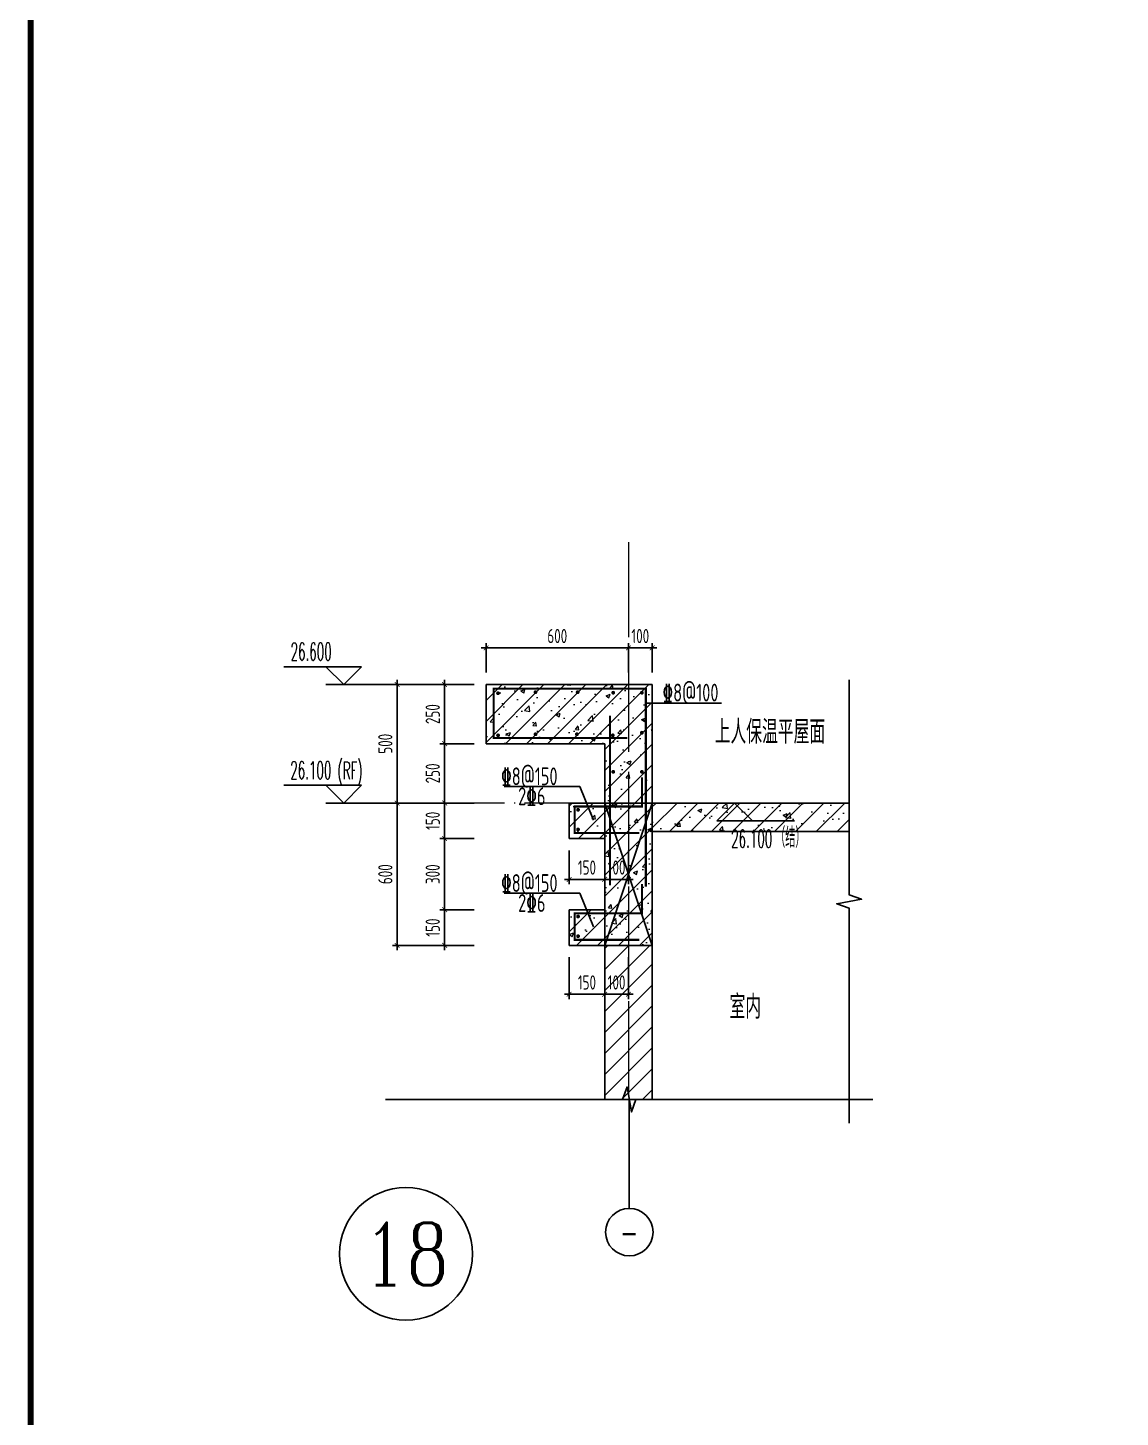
# Model space of a CAD drawing. Extents: x -1058961 to 23600, y -449123 to 2751847.
# Drawn here: x 7677 to 12281, y -22908 to -17050 of the extents above; entities that cross this region are included whole.
import ezdxf
from ezdxf.enums import TextEntityAlignment as Align

# ---------------------------------------------------------------- set-up
doc = ezdxf.new("R2010")
doc.units = 0
doc.header["$LTSCALE"] = 1000
doc.linetypes.add('DOTE', pattern=[2.42, 2, -0.2, 0.02, -0.2])
doc.layers.get('0').update_dxf_attribs({"linetype": 'CONTINUOUS'})
doc.layers.get('DEFPOINTS').update_dxf_attribs({"linetype": 'CONTINUOUS'})
for name, color, linetype in [('A-AXIS_TEXT', 7, 'CONTINUOUS'), ('AXIS', 3, 'CONTINUOUS'), ('DIM', 2, 'CONTINUOUS'), ('DIM_ELEV', 3, 'CONTINUOUS'), ('DIM_SYMB', 3, 'CONTINUOUS'), ('PUB_TEXT', 2, 'CONTINUOUS'), ('REIN', 6, 'CONTINUOUS'), ('S-大样-砼线', 7, 'CONTINUOUS'), ('S-引出线', 40, 'CONTINUOUS'), ('TEXT', 2, 'CONTINUOUS'), ('WALL', 5, 'CONTINUOUS')]:
    doc.layers.add(name, color=color, linetype=linetype)
for name, color, linetype, lineweight in [('AXIS_TEXT', 7, 'CONTINUOUS', 20), ('DOTE', 19, 'DOTE', 9), ('PUB_HATCH', 8, 'CONTINUOUS', 9), ('图框', 9, 'CONTINUOUS', 18)]:
    doc.layers.add(name, color=color, linetype=linetype, lineweight=lineweight)
doc.styles.add('_TCH_AXIS', font='COMPLEX', dxfattribs={"bigfont": 'GBCBIG'})
doc.styles.add('_TCH_DIM', font='SIMPLEX.shx', dxfattribs={"width": 0.7, "bigfont": 'GBCBIG.shx'})
doc.styles.add('COMPLEX', font='COMPLEX')
doc.styles.add('TSSD_DIMENSION', font='Tssdeng.shx', dxfattribs={"width": 0.7, "bigfont": 'tssdchn.shx'})
doc.styles.add('TSSD_REIN', font='tssdeng.shx', dxfattribs={"width": 0.7, "height": 300, "bigfont": 'tssdchn.shx'})
doc.dimstyles.new('TSSD_20_20', dxfattribs={"dimtxt": 60, "dimasz": 20, "dimexe": 20, "dimexo": 50, "dimgap": 20, "dimtad": 1, "dimdec": 0, "dimzin": 0, "dimdsep": 46, "dimtxsty": 'TSSD_DIMENSION', "dimblk": 'ARCHTICK', "dimblk1": 'ARCHTICK', "dimblk2": 'ARCHTICK', "dimcen": 0, "dimdle": 20, "dimclrt": 7, "dimadec": 0, "dimazin": 0, "dimtfac": 1, "dimtdec": 0, "dimtix": 1, "dimtmove": 2, "dimatfit": 3, "dimfxl": 0, "dimtolj": 1, "dimtzin": 0, "dimarcsym": 0})
pattern_1 = [(45, (-668291.086, 135539.91), (-44.194174, 44.194174), []), (50, (-668291.09, 135539.91), (179.315046, -15.688034), [18.75, -206.25]), (355, (-668291.09, 135539.91), (-34.687833, 188.048033), [15, -165]), (100.4514, (-668276.14, 135538.6), (144.627345, 172.359886), [15.935047, -175.28553]), (46.1842, (-668291.09, 135589.9), (266.81026, -41.379754), [28.125, -309.375]), (96.6356, (-668268.85, 135586.46), (233.66568, 243.52947), [23.90257, -262.92825]), (351.1842, (-668291.1, 135589.9), (233.66549, 243.52965), [22.5, -247.5]), (21, (-668266.09, 135577.41), (149.226763, -100.654723), [18.75, -206.25]), (326, (-668266.09, 135577.41), (60.828833, 181.28751), [15, -165]), (71.4514, (-668253.65, 135569.02), (210.055657, 80.632624), [15.935047, -175.28553]), (37.5, (-668291.086, 135539.91), (3.039964, 83.2234635), [0, -163, 0, -167.5, 0, -165.625]), (7.5, (-668291.09, 135539.91), (65.767384, 98.602928), [0, -95.5, 0, -159.25, 0, -63.125]), (327.5, (-668346.836, 135539.91), (133.455609, -5.638718), [0, -62.5, 0, -195, 0, -258.75]), (317.5, (-668371.84, 135539.91), (145.796542, 25.026246), [0, -81.25, 0, -129.5, 0, -183.75])]

# ---------------------------------------------------------------- blocks, each defined once
blk = doc.blocks.new('GFDDDDRG')
at = {"layer": '图框', "const_width": 50}
blk.add_lwpolyline([(894110, -159499), (922810, -159499), (922810, -108687), (894110, -108687)], close=True, dxfattribs=at)
blk = doc.blocks.new('_ArchTick')
at = {"color": 0, "linetype": 'ByBlock', "const_width": 0.15}
blk.add_lwpolyline([(-0.5, -0.5), (0.5, 0.5)], dxfattribs=at)
blk = doc.blocks.new('*D2457')
at = {"layer": 'DEFPOINTS', "color": 0}
for p in [(9233.5, -20318.9), (9533.5, -20318.9), (9533.5, -20918.9)]:
    blk.add_point(p, dxfattribs=at)
at = {"layer": 'DIM', "color": 0, "lineweight": -2}
for p, q in [((9483.5, -20318.9), (9213.5, -20318.9)), ((9233.5, -20938.9), (9233.5, -20298.9)), ((9483.5, -20918.9), (9213.5, -20918.9))]:
    blk.add_line(p, q, dxfattribs=at)
at = {"layer": 'DIM', "color": 0, "lineweight": -2, "xscale": 20, "yscale": 20, "zscale": 20}
for p, rotation in [((9233.5, -20318.9), 90), ((9233.5, -20918.9), 270)]:
    blk.add_blockref('_ArchTick', p, dxfattribs=dict(at, rotation=rotation))
at = {"layer": 'DIM', "color": 7, "insert": (9183.5, -20618.9), "char_height": 60, "attachment_point": 5, "rotation": 90, "style": 'TSSD_DIMENSION'}
blk.add_mtext('\\A1;600', dxfattribs=at)
blk = doc.blocks.new('*D2458')
at = {"layer": 'DEFPOINTS', "color": 0}
for p in [(9233.5, -19818.9), (9533.5, -19818.9), (9533.5, -20318.9)]:
    blk.add_point(p, dxfattribs=at)
at = {"layer": 'DIM', "color": 0, "lineweight": -2}
for p, q in [((9233.5, -20338.9), (9233.5, -19798.9)), ((9483.5, -19818.9), (9213.5, -19818.9)), ((9483.5, -20318.9), (9213.5, -20318.9))]:
    blk.add_line(p, q, dxfattribs=at)
at = {"layer": 'DIM', "color": 0, "lineweight": -2, "xscale": 20, "yscale": 20, "zscale": 20}
for p, rotation in [((9233.5, -19818.9), 90), ((9233.5, -20318.9), 270)]:
    blk.add_blockref('_ArchTick', p, dxfattribs=dict(at, rotation=rotation))
at = {"layer": 'DIM', "color": 7, "insert": (9183.5, -20068.9), "char_height": 60, "attachment_point": 5, "rotation": 90, "style": 'TSSD_DIMENSION'}
blk.add_mtext('\\A1;500', dxfattribs=at)
blk = doc.blocks.new('*D2459')
at = {"layer": 'DEFPOINTS', "color": 0}
for p in [(9958.2, -20468.9), (10108.2, -20468.9), (10108.2, -20640.9)]:
    blk.add_point(p, dxfattribs=at)
at = {"layer": 'DIM', "color": 0, "lineweight": -2}
for p, q in [((9958.2, -20518.9), (9958.2, -20660.9)), ((10108.2, -20518.9), (10108.2, -20660.9)), ((9938.2, -20640.9), (10128.2, -20640.9))]:
    blk.add_line(p, q, dxfattribs=at)
at = {"layer": 'DIM', "color": 0, "lineweight": -2, "xscale": 20, "yscale": 20, "zscale": 20, "rotation": 180}
blk.add_blockref('_ArchTick', (9958.2, -20640.9), dxfattribs=at)
at = {"layer": 'DIM', "color": 0, "lineweight": -2, "xscale": 20, "yscale": 20, "zscale": 20}
blk.add_blockref('_ArchTick', (10108.2, -20640.9), dxfattribs=at)
at = {"layer": 'DIM', "color": 7, "insert": (10033.2, -20590.9), "char_height": 60, "attachment_point": 5, "style": 'TSSD_DIMENSION'}
blk.add_mtext('\\A1;150', dxfattribs=at)
blk = doc.blocks.new('*D2460')
at = {"layer": 'DEFPOINTS', "color": 0}
for p in [(10108.2, -20468.9), (10208.2, -20468.9), (10208.2, -20640.9)]:
    blk.add_point(p, dxfattribs=at)
at = {"layer": 'DIM', "color": 0, "lineweight": -2}
for p, q in [((10108.2, -20518.9), (10108.2, -20660.9)), ((10208.2, -20518.9), (10208.2, -20660.9)), ((10108.2, -20640.9), (10088.2, -20640.9)), ((10108.2, -20640.9), (10208.2, -20640.9)), ((10208.2, -20640.9), (10228.2, -20640.9))]:
    blk.add_line(p, q, dxfattribs=at)
at = {"layer": 'DIM', "color": 0, "lineweight": -2, "xscale": 20, "yscale": 20, "zscale": 20}
blk.add_blockref('_ArchTick', (10108.2, -20640.9), dxfattribs=at)
at = {"layer": 'DIM', "color": 0, "lineweight": -2, "xscale": 20, "yscale": 20, "zscale": 20, "rotation": 180}
blk.add_blockref('_ArchTick', (10208.2, -20640.9), dxfattribs=at)
at = {"layer": 'DIM', "color": 7, "insert": (10158.2, -20590.9), "char_height": 60, "attachment_point": 5, "style": 'TSSD_DIMENSION'}
blk.add_mtext('\\A1;100', dxfattribs=at)
blk = doc.blocks.new('*D2461')
at = {"layer": 'DEFPOINTS', "color": 0}
for p in [(10208.2, -19664.8), (9608.2, -19818.9), (10208.2, -19818.9)]:
    blk.add_point(p, dxfattribs=at)
at = {"layer": 'DIM', "color": 0, "lineweight": -2}
for p, q in [((9588.2, -19664.8), (10228.2, -19664.8)), ((9608.2, -19768.9), (9608.2, -19644.8)), ((10208.2, -19768.9), (10208.2, -19644.8))]:
    blk.add_line(p, q, dxfattribs=at)
at = {"layer": 'DIM', "color": 0, "lineweight": -2, "xscale": 20, "yscale": 20, "zscale": 20, "rotation": 180}
blk.add_blockref('_ArchTick', (9608.2, -19664.8), dxfattribs=at)
at = {"layer": 'DIM', "color": 0, "lineweight": -2, "xscale": 20, "yscale": 20, "zscale": 20}
blk.add_blockref('_ArchTick', (10208.2, -19664.8), dxfattribs=at)
at = {"layer": 'DIM', "color": 7, "insert": (9908.2, -19614.8), "char_height": 60, "attachment_point": 5, "style": 'TSSD_DIMENSION'}
blk.add_mtext('\\A1;600', dxfattribs=at)
blk = doc.blocks.new('*D2462')
at = {"layer": 'DEFPOINTS', "color": 0}
for p in [(10308.2, -19664.8), (10208.2, -19818.9), (10308.2, -19818.9)]:
    blk.add_point(p, dxfattribs=at)
at = {"layer": 'DIM', "color": 0, "lineweight": -2}
for p, q in [((10208.2, -19664.8), (10188.2, -19664.8)), ((10208.2, -19768.9), (10208.2, -19644.8)), ((10208.2, -19664.8), (10308.2, -19664.8)), ((10308.2, -19768.9), (10308.2, -19644.8)), ((10308.2, -19664.8), (10328.2, -19664.8))]:
    blk.add_line(p, q, dxfattribs=at)
at = {"layer": 'DIM', "color": 0, "lineweight": -2, "xscale": 20, "yscale": 20, "zscale": 20}
blk.add_blockref('_ArchTick', (10208.2, -19664.8), dxfattribs=at)
at = {"layer": 'DIM', "color": 0, "lineweight": -2, "xscale": 20, "yscale": 20, "zscale": 20, "rotation": 180}
blk.add_blockref('_ArchTick', (10308.2, -19664.8), dxfattribs=at)
at = {"layer": 'DIM', "color": 7, "insert": (10258.2, -19614.8), "char_height": 60, "attachment_point": 5, "style": 'TSSD_DIMENSION'}
blk.add_mtext('\\A1;100', dxfattribs=at)
blk = doc.blocks.new('*D2463')
at = {"layer": 'DEFPOINTS', "color": 0}
for p in [(9958.2, -20918.9), (10108.2, -20918.9), (10108.2, -21125.4)]:
    blk.add_point(p, dxfattribs=at)
at = {"layer": 'DIM', "color": 0, "lineweight": -2}
for p, q in [((9958.2, -20968.9), (9958.2, -21145.4)), ((10108.2, -20968.9), (10108.2, -21145.4)), ((9938.2, -21125.4), (10128.2, -21125.4))]:
    blk.add_line(p, q, dxfattribs=at)
at = {"layer": 'DIM', "color": 0, "lineweight": -2, "xscale": 20, "yscale": 20, "zscale": 20, "rotation": 180}
blk.add_blockref('_ArchTick', (9958.2, -21125.4), dxfattribs=at)
at = {"layer": 'DIM', "color": 0, "lineweight": -2, "xscale": 20, "yscale": 20, "zscale": 20}
blk.add_blockref('_ArchTick', (10108.2, -21125.4), dxfattribs=at)
at = {"layer": 'DIM', "color": 7, "insert": (10033.2, -21075.4), "char_height": 60, "attachment_point": 5, "style": 'TSSD_DIMENSION'}
blk.add_mtext('\\A1;150', dxfattribs=at)
blk = doc.blocks.new('*D2464')
at = {"layer": 'DEFPOINTS', "color": 0}
for p in [(10108.2, -20918.9), (10208.2, -20918.9), (10208.2, -21125.4)]:
    blk.add_point(p, dxfattribs=at)
at = {"layer": 'DIM', "color": 0, "lineweight": -2}
for p, q in [((10108.2, -20968.9), (10108.2, -21145.4)), ((10208.2, -20968.9), (10208.2, -21145.4)), ((10108.2, -21125.4), (10088.2, -21125.4)), ((10108.2, -21125.4), (10208.2, -21125.4)), ((10208.2, -21125.4), (10228.2, -21125.4))]:
    blk.add_line(p, q, dxfattribs=at)
at = {"layer": 'DIM', "color": 0, "lineweight": -2, "xscale": 20, "yscale": 20, "zscale": 20}
blk.add_blockref('_ArchTick', (10108.2, -21125.4), dxfattribs=at)
at = {"layer": 'DIM', "color": 0, "lineweight": -2, "xscale": 20, "yscale": 20, "zscale": 20, "rotation": 180}
blk.add_blockref('_ArchTick', (10208.2, -21125.4), dxfattribs=at)
at = {"layer": 'DIM', "color": 7, "insert": (10158.2, -21075.4), "char_height": 60, "attachment_point": 5, "style": 'TSSD_DIMENSION'}
blk.add_mtext('\\A1;100', dxfattribs=at)
blk = doc.blocks.new('*D2465')
at = {"layer": 'DEFPOINTS', "color": 0}
for p in [(9433.5, -19818.9), (9608.2, -19818.9), (9608.2, -20068.9)]:
    blk.add_point(p, dxfattribs=at)
at = {"layer": 'DIM', "color": 0, "lineweight": -2}
for p, q in [((9433.5, -20088.9), (9433.5, -19798.9)), ((9558.2, -19818.9), (9413.5, -19818.9)), ((9558.2, -20068.9), (9413.5, -20068.9))]:
    blk.add_line(p, q, dxfattribs=at)
at = {"layer": 'DIM', "color": 0, "lineweight": -2, "xscale": 20, "yscale": 20, "zscale": 20}
for p, rotation in [((9433.5, -19818.9), 90), ((9433.5, -20068.9), 270)]:
    blk.add_blockref('_ArchTick', p, dxfattribs=dict(at, rotation=rotation))
at = {"layer": 'DIM', "color": 7, "insert": (9383.5, -19943.9), "char_height": 60, "attachment_point": 5, "rotation": 90, "style": 'TSSD_DIMENSION'}
blk.add_mtext('\\A1;250', dxfattribs=at)
blk = doc.blocks.new('*D2466')
at = {"layer": 'DEFPOINTS', "color": 0}
for p in [(9433.5, -20068.9), (9608.2, -20068.9), (9608.2, -20318.9)]:
    blk.add_point(p, dxfattribs=at)
at = {"layer": 'DIM', "color": 0, "lineweight": -2}
for p, q in [((9558.2, -20068.9), (9413.5, -20068.9)), ((9433.5, -20338.9), (9433.5, -20048.9)), ((9558.2, -20318.9), (9413.5, -20318.9))]:
    blk.add_line(p, q, dxfattribs=at)
at = {"layer": 'DIM', "color": 0, "lineweight": -2, "xscale": 20, "yscale": 20, "zscale": 20}
for p, rotation in [((9433.5, -20068.9), 90), ((9433.5, -20318.9), 270)]:
    blk.add_blockref('_ArchTick', p, dxfattribs=dict(at, rotation=rotation))
at = {"layer": 'DIM', "color": 7, "insert": (9383.5, -20193.9), "char_height": 60, "attachment_point": 5, "rotation": 90, "style": 'TSSD_DIMENSION'}
blk.add_mtext('\\A1;250', dxfattribs=at)
blk = doc.blocks.new('*D2467')
at = {"layer": 'DEFPOINTS', "color": 0}
for p in [(9433.5, -20318.9), (9608.2, -20318.9), (9608.2, -20468.9)]:
    blk.add_point(p, dxfattribs=at)
at = {"layer": 'DIM', "color": 0, "lineweight": -2}
for p, q in [((9558.2, -20318.9), (9413.5, -20318.9)), ((9433.5, -20488.9), (9433.5, -20298.9)), ((9558.2, -20468.9), (9413.5, -20468.9))]:
    blk.add_line(p, q, dxfattribs=at)
at = {"layer": 'DIM', "color": 0, "lineweight": -2, "xscale": 20, "yscale": 20, "zscale": 20}
for p, rotation in [((9433.5, -20318.9), 90), ((9433.5, -20468.9), 270)]:
    blk.add_blockref('_ArchTick', p, dxfattribs=dict(at, rotation=rotation))
at = {"layer": 'DIM', "color": 7, "insert": (9383.5, -20393.9), "char_height": 60, "attachment_point": 5, "rotation": 90, "style": 'TSSD_DIMENSION'}
blk.add_mtext('\\A1;150', dxfattribs=at)
blk = doc.blocks.new('*D2468')
at = {"layer": 'DEFPOINTS', "color": 0}
for p in [(9433.5, -20468.9), (9608.2, -20468.9), (9608.2, -20768.9)]:
    blk.add_point(p, dxfattribs=at)
at = {"layer": 'DIM', "color": 0, "lineweight": -2}
for p, q in [((9558.2, -20468.9), (9413.5, -20468.9)), ((9433.5, -20788.9), (9433.5, -20448.9)), ((9558.2, -20768.9), (9413.5, -20768.9))]:
    blk.add_line(p, q, dxfattribs=at)
at = {"layer": 'DIM', "color": 0, "lineweight": -2, "xscale": 20, "yscale": 20, "zscale": 20}
for p, rotation in [((9433.5, -20468.9), 90), ((9433.5, -20768.9), 270)]:
    blk.add_blockref('_ArchTick', p, dxfattribs=dict(at, rotation=rotation))
at = {"layer": 'DIM', "color": 7, "insert": (9383.5, -20618.9), "char_height": 60, "attachment_point": 5, "rotation": 90, "style": 'TSSD_DIMENSION'}
blk.add_mtext('\\A1;300', dxfattribs=at)
blk = doc.blocks.new('*D2469')
at = {"layer": 'DEFPOINTS', "color": 0}
for p in [(9433.5, -20768.9), (9608.2, -20768.9), (9608.2, -20918.9)]:
    blk.add_point(p, dxfattribs=at)
at = {"layer": 'DIM', "color": 0, "lineweight": -2}
for p, q in [((9558.2, -20768.9), (9413.5, -20768.9)), ((9433.5, -20938.9), (9433.5, -20748.9)), ((9558.2, -20918.9), (9413.5, -20918.9))]:
    blk.add_line(p, q, dxfattribs=at)
at = {"layer": 'DIM', "color": 0, "lineweight": -2, "xscale": 20, "yscale": 20, "zscale": 20}
for p, rotation in [((9433.5, -20768.9), 90), ((9433.5, -20918.9), 270)]:
    blk.add_blockref('_ArchTick', p, dxfattribs=dict(at, rotation=rotation))
at = {"layer": 'DIM', "color": 7, "insert": (9383.5, -20843.9), "char_height": 60, "attachment_point": 5, "rotation": 90, "style": 'TSSD_DIMENSION'}
blk.add_mtext('\\A1;150', dxfattribs=at)
blk = doc.blocks.new('_AXISO')
blk.add_circle((0, 0), 0.5)
at = {"layer": 'A-AXIS_TEXT', "style": 'COMPLEX', "width": 1.041667}
blk.add_attdef('A', text='', height=0.56, dxfattribs=at).set_placement((-0.25, -0.28), (0.25, -0.28), align=Align.FIT)
blk = doc.blocks.new('20210809.04161054')
at = {"layer": 'REIN', "const_width": 9}
for points in [[(87718.2, 67455), (87154.5, 67455), (87154.5, 67663.4), (87795.6, 67663.4), (87795.6, 66828.4)], [(87644.5, 66834), (87644.5, 67548.7)], [(87779.8, 67289.1), (87779.8, 67166.2), (87495.9, 67166.2), (87495.9, 67054.4), (87768.4, 67054.4)], [(87779.8, 66839.1), (87779.8, 66716.2), (87495.9, 66716.2), (87495.9, 66604.4), (87768.4, 66604.4)]]:
    blk.add_lwpolyline(points, dxfattribs=at)
at = {"layer": 'REIN', "const_width": 8}
for points in [[(87168.8, 67643.8, 1), (87176.8, 67643.8, 1)], [(87326.8, 67648.6, 1), (87334.8, 67648.6, 1)], [(87504.5, 67648.6, 1), (87512.5, 67648.6, 1)], [(87654.3, 67646.1, 1), (87662.3, 67646.1, 1)], [(87775, 67646.1, 1), (87783, 67646.1, 1)], [(87775, 67477.5, 1), (87783, 67477.5, 1)], [(87168.8, 67466.4, 1), (87176.8, 67466.4, 1)], [(87326.8, 67471.1, 1), (87334.8, 67471.1, 1)], [(87501.1, 67471.1, 1), (87509.1, 67471.1, 1)], [(87652.4, 67466.4, 1), (87660.4, 67466.4, 1)], [(87654.3, 67312.6, 1), (87662.3, 67312.6, 1)], [(87775, 67312.6, 1), (87783, 67312.6, 1)], [(87506.1, 67152.6, 1), (87514.1, 67152.6, 1)], [(87506.1, 67069.6, 1), (87514.1, 67069.6, 1)], [(87506.1, 66702.6, 1), (87514.1, 66702.6, 1)], [(87506.1, 66619.6, 1), (87514.1, 66619.6, 1)]]:
    blk.add_lwpolyline(points, format="xyb", close=True, dxfattribs=at)
at = {"layer": 'S-大样-砼线'}
for p, q in [((87622.4, 67180.9), (87822.4, 66580.9)), ((87822.4, 67180.9), (87622.4, 66580.9))]:
    blk.add_line(p, q, dxfattribs=at)
blk.add_lwpolyline([(87822.4, 67180.9), (87622.4, 67180.9), (87622.4, 66580.9), (87822.4, 66580.9)], close=True, dxfattribs=at)
at = {"layer": 'S-引出线'}
for points in [[(88114.1, 67602.4), (87795.6, 67602.4)], [(87575.2, 67108.9), (87517.1, 67250.5), (87198.7, 67250.5)], [(87575.2, 66658.9), (87517.1, 66800.5), (87198.7, 66800.5)]]:
    blk.add_lwpolyline(points, dxfattribs=at)
at = {"layer": 'TEXT', "color": 1, "style": 'TSSD_REIN', "width": 0.7}
blk.add_text('%%1328@100', height=75, rotation=0, dxfattribs=at).set_placement((87865.9, 67609.2))
at = {"layer": 'TEXT', "style": 'TSSD_REIN', "width": 0.7}
for s, p in [('%%1328@150', (87185.6, 67256.1)), ('2%%1326', (87257.5, 67172)), ('%%1328@150', (87185.6, 66806.1)), ('2%%1326', (87257.5, 66722))]:
    blk.add_text(s, height=75, rotation=0, dxfattribs=at).set_placement(p)

msp = doc.modelspace()

# ---------------------------------------------------------------- hatches: boundary and pattern name
at = {"layer": 'PUB_HATCH'}
h = msp.add_hatch(dxfattribs=at)
h.set_pattern_fill('钢筋混凝土', color=256, scale=25, style=0)
h.set_pattern_definition(pattern_1)
h.paths.add_polyline_path([(10308.15, -20918.91), (10308.15, -19818.91), (9608.15, -19818.91), (9608.15, -20068.91), (10108.15, -20068.91), (10108.15, -20318.91), (9958.15, -20318.91), (9958.15, -20468.91), (10108.15, -20468.91), (10108.15, -20768.91), (9958.15, -20768.91), (9958.15, -20918.91)])
h = msp.add_hatch(dxfattribs=at)
h.set_pattern_fill('钢筋混凝土', color=256, scale=25, style=0)
h.set_pattern_definition(pattern_1)
h.paths.add_polyline_path([(10308.15, -20318.91), (10308.15, -20438.91), (11138.38, -20438.91), (11138.38, -20318.91)])
h = msp.add_hatch(dxfattribs=at)
h.set_pattern_fill('普通砖', color=256, scale=25, style=0)
h.set_pattern_definition([(45, (-668291.086, 135584.79), (-44.1941915, 44.1941915), [])])
h.paths.add_polyline_path([(10308.15, -20918.91), (10208.12, -20918.91), (10108.2, -20918.91), (10108.2, -21568.53), (10308.2, -21568.53), (10308.2, -20918.91)])

# ---------------------------------------------------------------- linework, layer by layer
at = {"layer": 'AXIS'}
msp.add_line((10211.75, -21568.53), (10211.75, -22027.92), dxfattribs=at)
at = {"layer": 'AXIS', "color": 6}
msp.add_circle((9270.5, -22219.75), 280, dxfattribs=at)
at = {"layer": 'DIM_ELEV'}
for p, q in [((9083.54, -19743.91), (8755.54, -19743.91)), ((9008.54, -19818.91), (8933.54, -19743.91)), ((9008.54, -19818.91), (9083.54, -19743.91)), ((9433.54, -19818.91), (8933.54, -19818.91)), ((9083.54, -20243.91), (8755.54, -20243.91)), ((9008.54, -20318.91), (8933.54, -20243.91)), ((9008.54, -20318.91), (9083.54, -20243.91)), ((9433.54, -20318.91), (8933.54, -20318.91))]:
    msp.add_line(p, q, dxfattribs=at)
at = {"layer": 'DIM_ELEV', "color": 3}
for p, q in [((10655.65, -20318.91), (10580.65, -20393.91)), ((10655.65, -20318.91), (10730.65, -20393.91)), ((10580.65, -20393.91), (10908.65, -20393.91))]:
    msp.add_line(p, q, dxfattribs=at)
at = {"layer": 'DIM_SYMB'}
for points in [[(11138.38, -19798.89), (11138.38, -20705.59), (11190.88, -20724.69), (11085.88, -20743.21), (11138.38, -20761.84), (11138.38, -21668.53)], [(9184.59, -21568.53), (10183.36, -21568.53), (10202.47, -21516.03), (10220.98, -21621.03), (10239.61, -21568.53), (11238.38, -21568.53)]]:
    msp.add_lwpolyline(points, dxfattribs=at)
at = {"layer": 'DOTE', "color": 1, "linetype": 'DOTE', "ltscale": 0.2}
for p, q in [((10208.15, -19218.91), (10208.15, -21568.53)), ((11138.38, -20318.91), (9233.54, -20318.91))]:
    msp.add_line(p, q, dxfattribs=at)
at = {"layer": 'WALL'}
for p, q in [((10308.15, -19818.91), (9608.15, -19818.91)), ((9608.15, -19818.91), (9608.15, -20068.91)), ((10308.15, -20318.91), (10308.15, -19818.91)), ((9608.15, -20068.91), (10108.15, -20068.91)), ((10108.15, -20068.91), (10108.15, -20318.91)), ((10108.15, -20318.91), (9958.15, -20318.91)), ((9958.15, -20318.91), (9958.15, -20468.91)), ((11138.38, -20318.91), (10308.15, -20318.91)), ((11138.38, -20438.91), (11138.38, -20318.91)), ((10308.15, -20918.91), (10308.15, -20438.91)), ((11138.38, -20438.91), (10308.15, -20438.91)), ((9958.15, -20468.91), (10108.15, -20468.91)), ((10108.15, -20468.91), (10108.15, -20768.91)), ((10108.15, -20768.91), (9958.15, -20768.91)), ((9958.15, -20768.91), (9958.15, -20918.91)), ((9958.15, -20918.91), (10308.15, -20918.91)), ((10108.2, -20918.91), (10108.2, -21568.53)), ((10308.2, -20918.91), (10308.15, -20918.91)), ((10308.2, -20918.91), (10308.2, -21568.53)), ((10308.2, -21568.53), (10108.2, -21568.53))]:
    msp.add_line(p, q, dxfattribs=at)

# ---------------------------------------------------------------- block references
at = {"xscale": 0.5, "yscale": 0.5, "zscale": 0.5}
msp.add_blockref('GFDDDDRG', (-439365.48, 41823.38), dxfattribs=at)
at = {"layer": 'AXIS'}
ref = msp.add_blockref('_AXISO', (10211.75, -22127.92), dxfattribs=dict(at, xscale=200, yscale=200, zscale=200))
ref.add_attrib('A', '-', dxfattribs={"layer": 'AXIS_TEXT', "height": 116.49, "style": '_TCH_AXIS', "width": 0.777778}).set_placement((10172.92, -22186.16), (10250.58, -22186.16), align=Align.FIT)
at = {"layer": 'REIN'}
msp.add_blockref('20210809.04161054', (-77514.19, -87499.85), dxfattribs=at)

# ---------------------------------------------------------------- texts
at = {"layer": 'AXIS_TEXT', "color": 6, "style": '_TCH_AXIS'}
msp.add_text('18', height=262.756, dxfattribs=at).set_placement((9089.07, -22351.13), (9451.93, -22351.13), align=Align.FIT)
at = {"layer": 'DIM_ELEV', "color": 7, "style": '_TCH_DIM'}
for s, height, width, p in [('26.100', 74.375, 0.494118, (10641.09, -20506.44)), ('（结）', 84.397, 0.7, (10826.59, -20506.44))]:
    msp.add_text(s, height=height, dxfattribs=dict(at, width=width)).set_placement(p)
at = {"layer": 'PUB_TEXT'}
for s, height, style, width, p in [('26.600', 74.375, '_TCH_DIM', 0.494118, (8784.44, -19717.66)), ('上人保温平屋面', 100, 'TSSD_REIN', 0.7, (10571.73, -20069.1)), ('26.100', 74.375, '_TCH_DIM', 0.494118, (8783.04, -20217.66)), ('(RF)', 74.375, '_TCH_DIM', 0.494118, (8981.79, -20218.89)), ('室内', 100, 'TSSD_REIN', 0.7, (10634.18, -21228.1))]:
    msp.add_text(s, height=height, dxfattribs=dict(at, style=style, width=width)).set_placement(p)

# ---------------------------------------------------------------- dimensions: what is measured, and where the dimension line sits
at = {"layer": 'DIM'}
for p1, p2, distance, picture, middle in [((9608.15, -19818.91), (10208.15, -19818.91), 154.16, '*D2461', (9908.15, -19614.75)), ((10208.15, -19818.91), (10308.15, -19818.91), 154.16, '*D2462', (10258.15, -19614.75)), ((9533.54, -20318.91), (9533.54, -19818.91), 300, '*D2458', (9183.54, -20068.91)), ((9608.15, -20068.91), (9608.15, -19818.91), 174.61, '*D2465', (9383.54, -19943.91)), ((9608.15, -20318.91), (9608.15, -20068.91), 174.61, '*D2466', (9383.54, -20193.91)), ((9533.54, -20918.91), (9533.54, -20318.91), 300, '*D2457', (9183.54, -20618.91)), ((9608.15, -20468.91), (9608.15, -20318.91), 174.61, '*D2467', (9383.54, -20393.91)), ((9608.15, -20768.91), (9608.15, -20468.91), 174.61, '*D2468', (9383.54, -20618.91)), ((9958.15, -20468.91), (10108.15, -20468.91), -171.98, '*D2459', (10033.15, -20590.89)), ((10108.15, -20468.91), (10208.15, -20468.91), -171.98, '*D2460', (10158.15, -20590.89)), ((9608.15, -20918.91), (9608.15, -20768.91), 174.61, '*D2469', (9383.54, -20843.91)), ((9958.15, -20918.91), (10108.15, -20918.91), -206.45, '*D2463', (10033.15, -21075.36)), ((10108.15, -20918.91), (10208.15, -20918.91), -206.45, '*D2464', (10158.15, -21075.36))]:
    dim = msp.add_aligned_dim(p1=p1, p2=p2, distance=distance, dimstyle='TSSD_20_20', dxfattribs=at)
    dim.commit()
    dim.dimension.update_dxf_attribs({"geometry": picture, "text_midpoint": middle})

doc.saveas('drawing.dxf')
